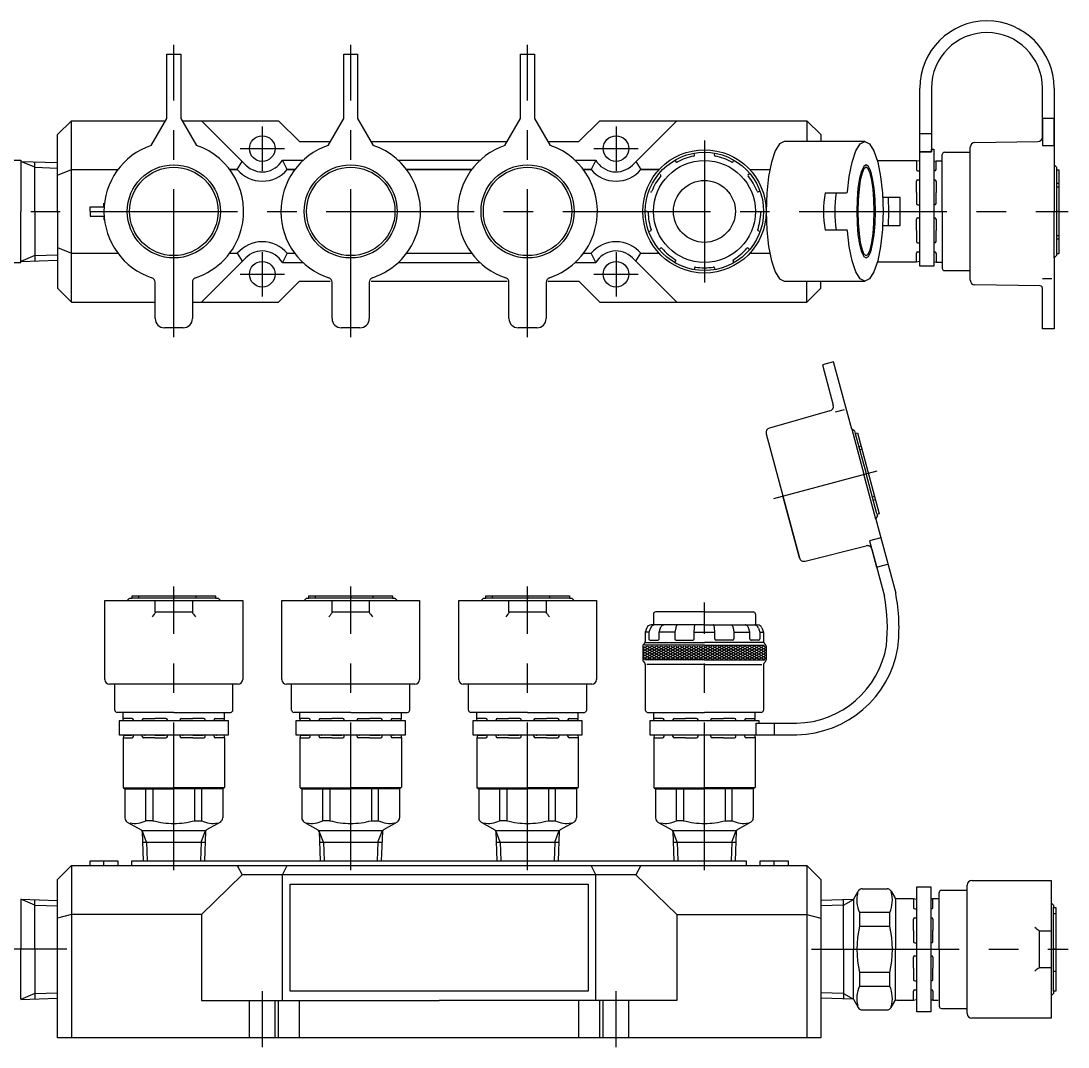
# Model space of a CAD drawing. Extents: x -60 to 302, y -59 to 199.
# Drawn here: x 77.2 to 302.1, y -21 to 199.5 of the extents above; entities that cross this region are included whole.
import ezdxf

# ---------------------------------------------------------------- set-up
doc = ezdxf.new("R2010")
doc.units = 0
doc.linetypes.add('CENTER', pattern=[50.8, 31.75, -6.35, 6.35, -6.35])
doc.linetypes.add('DASHED', pattern=[19.05, 12.7, -6.35])
doc.layers.get('0').update_dxf_attribs({"linetype": 'CONTINUOUS'})
doc.layers.add('CENTER', color=1, linetype='CENTER')

msp = doc.modelspace()

# ---------------------------------------------------------------- linework, layer by layer
at = {"color": 7, "linetype": 'CONTINUOUS'}
for p, q in [((108.5, 178.55), (108.5, 192.35)), ((108.5, 192.35), (111.5, 192.35)), ((111.5, 192.35), (111.5, 178.55)), ((146.5, 178.55), (146.5, 192.35)), ((146.5, 192.35), (149.5, 192.35)), ((149.5, 192.35), (149.5, 178.55)), ((184.5, 178.55), (184.5, 192.35)), ((184.5, 192.35), (187.5, 192.35)), ((187.5, 192.35), (187.5, 178.55)), ((270.26, 171.35), (270.26, 185.05)), ((272.76, 185.05), (272.76, 171.35)), ((296.62, 174.55), (296.62, 185.05)), ((299.12, 185.05), (299.12, 172.75)), ((85, 175.05), (88, 178.05)), ((88, 139.05), (88, 178.05)), ((88, 178.05), (108.21, 178.05)), ((105.15, 172.75), (108.5, 178.55)), ((111.5, 178.55), (114.85, 172.75)), ((111.79, 178.05), (132.5, 178.05)), ((115.93, 178.05), (125.46, 168.52)), ((132.5, 178.05), (137, 173.55)), ((143.15, 172.75), (146.5, 178.55)), ((149.5, 178.55), (152.85, 172.75)), ((181.15, 172.75), (184.5, 178.55)), ((187.5, 178.55), (190.85, 172.75)), ((197, 173.55), (201.5, 178.05)), ((201.5, 178.05), (246, 178.05)), ((208.54, 168.52), (218.07, 178.05)), ((246, 178.05), (246, 173.55)), ((246, 178.05), (249, 175.05)), ((299.12, 178.55), (296.62, 178.55)), ((296.62, 178.55), (296.62, 172.75)), ((299.12, 172.75), (299.12, 178.55)), ((299.12, 178.55), (299.12, 178.55)), ((85, 158.55), (85, 175.05)), ((137, 173.55), (143.61, 173.55)), ((152.39, 173.55), (181.61, 173.55)), ((190.39, 173.55), (197, 173.55)), ((241.15, 173.55), (240.14, 173.04)), ((243.25, 173.55), (241.15, 173.55)), ((258.47, 173.55), (243.25, 173.55)), ((249, 175.05), (249, 173.55)), ((257.46, 173.04), (258.47, 173.55)), ((257.46, 173.04), (258.47, 173.55)), ((258.47, 173.55), (259.48, 173.04)), ((272.76, 175.2), (270.26, 175.2)), ((282.1, 173.35), (295.62, 173.55)), ((221.86, 170.67), (221.79, 171.06)), ((226.14, 170.67), (226.21, 171.06)), ((239.2, 171.54), (238.39, 169.16)), ((240.14, 173.04), (239.2, 171.54)), ((255.71, 169.16), (256.52, 171.54)), ((255.71, 169.16), (256.52, 171.54)), ((256.52, 171.54), (257.46, 173.04)), ((256.52, 171.54), (257.46, 173.04)), ((259.48, 173.04), (260.42, 171.54)), ((260.42, 171.54), (261.22, 169.16)), ((270.26, 160.2), (270.26, 171.35)), ((270.26, 171.35), (272.76, 171.35)), ((272.76, 171.35), (270.26, 171.35)), ((272.76, 171.35), (272.76, 171.95)), ((272.76, 171.95), (273.26, 171.95)), ((273.26, 171.95), (273.26, 146.8)), ((275.58, 171.25), (281.12, 171.25)), ((281.12, 143.77), (281.12, 172.35)), ((296.62, 172.75), (299.12, 172.75)), ((299.12, 172.75), (299.12, 168.55)), ((66.16, 169.55), (77.16, 169.55)), ((77.16, 169.55), (77.16, 169.28)), ((77.16, 169.31), (85, 169.03)), ((77.16, 169.28), (77.16, 158.55)), ((80.16, 158.55), (80.16, 169.2)), ((123.64, 167.55), (124.71, 169.28)), ((133.33, 169.55), (137.8, 169.55)), ((134.36, 167.55), (133.33, 169.55)), ((158.2, 169.55), (175.8, 169.55)), ((196.2, 169.55), (200.67, 169.55)), ((200.67, 169.55), (199.64, 167.55)), ((209.29, 169.28), (210.36, 167.55)), ((217.65, 169.55), (217.85, 169.2)), ((230.35, 169.55), (230.15, 169.2)), ((238.39, 169.16), (237.77, 166.05)), ((255.09, 166.05), (255.71, 169.16)), ((255.09, 166.05), (255.71, 169.16)), ((269.57, 169.45), (261.13, 169.45)), ((261.22, 169.16), (261.84, 166.05)), ((269.57, 169.45), (269.57, 167.54)), ((270.18, 169.33), (269.57, 169.45)), ((270.26, 169.33), (270.18, 169.33)), ((273.26, 169.35), (273.75, 169.45)), ((273.75, 167.54), (273.75, 169.45)), ((273.75, 169.45), (275.08, 169.45)), ((275.08, 158.55), (275.08, 170.75)), ((85, 166.31), (88, 167.55)), ((88, 167.55), (98, 167.55)), ((122, 167.55), (123.64, 167.55)), ((123.64, 167.55), (122, 167.55)), ((134.36, 167.55), (136, 167.55)), ((136, 167.55), (134.36, 167.55)), ((160, 167.55), (174, 167.55)), ((174, 167.55), (160, 167.55)), ((198, 167.55), (199.64, 167.55)), ((199.64, 167.55), (198, 167.55)), ((210.36, 167.55), (214.28, 167.55)), ((214.28, 167.55), (210.36, 167.55)), ((233.42, 166.46), (233.73, 166.71)), ((233.72, 167.55), (238.07, 167.55)), ((257.73, 167.21), (257.31, 165.62)), ((257.85, 166.78), (257.49, 165.27)), ((258.21, 168.21), (257.73, 167.21)), ((258.27, 167.73), (257.85, 166.78)), ((258.73, 168.55), (258.21, 168.21)), ((258.73, 168.05), (258.27, 167.73)), ((259.24, 168.21), (258.73, 168.55)), ((259.18, 167.73), (258.73, 168.05)), ((259.6, 166.78), (259.18, 167.73)), ((259.73, 167.21), (259.24, 168.21)), ((259.96, 165.27), (259.6, 166.78)), ((260.14, 165.62), (259.73, 167.21)), ((269.87, 167.24), (270.26, 167.24)), ((273.26, 167.24), (273.45, 167.24)), ((299.12, 168.55), (299.12, 158.55)), ((299.12, 168.55), (299.62, 168.05)), ((299.62, 168.05), (299.62, 167.5)), ((299.62, 167.5), (299.62, 149.6)), ((299.62, 167.5), (300.12, 167.5)), ((300.12, 167.5), (300.12, 149.47)), ((237.77, 166.05), (237.38, 162.44)), ((254.73, 162.74), (255.09, 166.05)), ((254.73, 162.74), (255.09, 166.05)), ((254.73, 162.74), (255.09, 166.05)), ((257.31, 165.62), (256.99, 163.55)), ((257.49, 165.27), (257.21, 163.3)), ((260.24, 163.3), (259.96, 165.27)), ((260.46, 163.55), (260.14, 165.62)), ((261.84, 166.05), (262.23, 162.44)), ((269.57, 162.63), (269.57, 165.02)), ((269.87, 165.32), (270.26, 165.32)), ((273.26, 165.32), (273.45, 165.32)), ((273.75, 165.02), (273.75, 162.63)), ((300.12, 164.52), (299.62, 164.52)), ((235.93, 162.89), (235.56, 162.76)), ((237.38, 162.44), (237.25, 158.55)), ((249.91, 162.56), (254.53, 162.56)), ((252.33, 162.56), (252.33, 162.56)), ((254.73, 162.74), (254.73, 162.74)), ((256.99, 163.55), (256.79, 161.14)), ((257.21, 163.3), (257.04, 161.01)), ((260.42, 161.01), (260.24, 163.3)), ((260.66, 161.14), (260.46, 163.55)), ((262.23, 162.44), (262.37, 158.55)), ((269.57, 162.63), (269.57, 160.24)), ((273.75, 160.24), (273.75, 162.63)), ((300.12, 163.79), (299.62, 163.79)), ((95, 159.55), (95, 160.29)), ((95, 160.29), (95.09, 160.23)), ((256.79, 161.14), (256.73, 158.55)), ((257.04, 161.01), (256.98, 158.55)), ((260.48, 158.55), (260.42, 161.01)), ((260.73, 158.55), (260.66, 161.14)), ((266.03, 161.55), (262.26, 161.55)), ((263.64, 158.55), (263.54, 161.55)), ((266.03, 155.55), (266.03, 161.55)), ((269.87, 159.94), (270.26, 159.94)), ((270.26, 146.8), (270.26, 160.2)), ((273.26, 159.94), (273.45, 159.94)), ((77.16, 147.83), (77.16, 158.55)), ((80.16, 158.55), (80.16, 147.91)), ((85, 158.55), (85, 142.05)), ((92, 158.55), (92, 159.55)), ((92, 159.55), (95, 159.55)), ((92, 158.55), (92, 157.55)), ((92, 157.55), (95, 157.55)), ((95, 157.55), (95, 156.82)), ((211.7, 158.55), (211.3, 158.55)), ((236.3, 158.55), (236.7, 158.55)), ((237.25, 158.55), (237.4, 154.55)), ((256.73, 158.55), (256.79, 155.97)), ((256.98, 158.55), (257.04, 156.1)), ((260.42, 156.1), (260.48, 158.55)), ((260.66, 155.97), (260.73, 158.55)), ((262.37, 158.55), (262.26, 155.55)), ((263.54, 155.55), (263.64, 158.55)), ((275.08, 158.55), (275.08, 146.35)), ((299.12, 148.55), (299.12, 158.55)), ((300.12, 158.55), (299.62, 158.55)), ((95, 156.82), (95.09, 156.88)), ((256.79, 155.97), (256.99, 153.55)), ((257.04, 156.1), (257.21, 153.8)), ((260.24, 153.8), (260.42, 156.1)), ((260.46, 153.55), (260.66, 155.97)), ((262.26, 155.55), (262.23, 154.67)), ((262.26, 155.55), (266.03, 155.55)), ((269.57, 154.48), (269.57, 156.87)), ((269.87, 157.17), (270.26, 157.17)), ((273.26, 157.17), (273.45, 157.17)), ((273.75, 156.87), (273.75, 154.48)), ((212.07, 154.22), (212.44, 154.35)), ((235.93, 154.21), (235.56, 154.35)), ((237.4, 154.55), (237.77, 151.05)), ((254.53, 154.55), (249.91, 154.55)), ((252.33, 154.55), (252.33, 154.55)), ((255.09, 151.05), (254.73, 154.38)), ((255.09, 151.05), (254.73, 154.38)), ((256.99, 153.55), (257.31, 151.48)), ((257.21, 153.8), (257.49, 151.84)), ((259.96, 151.84), (260.24, 153.8)), ((260.14, 151.48), (260.46, 153.55)), ((262.23, 154.67), (261.84, 151.05)), ((269.57, 154.48), (269.57, 152.09)), ((273.75, 152.09), (273.75, 154.48)), ((300.12, 153.32), (299.62, 153.32)), ((85, 150.8), (88, 149.55)), ((237.77, 151.05), (238.39, 147.95)), ((255.71, 147.95), (255.09, 151.05)), ((257.31, 151.48), (257.73, 149.89)), ((257.49, 151.84), (257.85, 150.33)), ((259.6, 150.33), (259.96, 151.84)), ((259.73, 149.89), (260.14, 151.48)), ((261.84, 151.05), (261.22, 147.95)), ((269.87, 151.79), (270.26, 151.79)), ((273.26, 151.79), (273.45, 151.79)), ((300.12, 152.59), (299.62, 152.59)), ((88, 149.55), (98, 149.55)), ((115.93, 139.05), (125.46, 148.59)), ((122, 149.55), (123.64, 149.55)), ((122, 149.55), (123.64, 149.55)), ((123.64, 149.55), (124.71, 147.83)), ((134.36, 149.55), (133.33, 147.55)), ((134.36, 149.55), (136, 149.55)), ((134.36, 149.55), (136, 149.55)), ((160, 149.55), (174, 149.55)), ((160, 149.55), (174, 149.55)), ((198, 149.55), (199.64, 149.55)), ((198, 149.55), (199.64, 149.55)), ((200.67, 147.55), (199.64, 149.55)), ((208.54, 148.59), (218.07, 139.05)), ((209.29, 147.83), (210.36, 149.55)), ((210.36, 149.55), (214.28, 149.55)), ((210.36, 149.55), (214.28, 149.55)), ((214.58, 150.65), (214.27, 150.39)), ((233.42, 150.65), (233.73, 150.39)), ((233.72, 149.55), (238.07, 149.55)), ((257.73, 149.89), (258.21, 148.89)), ((257.85, 150.33), (258.27, 149.38)), ((258.21, 148.89), (258.73, 148.55)), ((258.27, 149.38), (258.73, 149.05)), ((258.73, 149.05), (259.18, 149.38)), ((258.73, 148.55), (259.24, 148.89)), ((259.18, 149.38), (259.6, 150.33)), ((259.24, 148.89), (259.73, 149.89)), ((269.57, 147.65), (269.57, 149.57)), ((269.87, 149.87), (270.26, 149.87)), ((273.26, 149.87), (273.45, 149.87)), ((273.75, 149.57), (273.75, 147.65)), ((299.62, 149.05), (299.12, 148.55)), ((299.12, 148.55), (299.12, 148.54)), ((299.12, 148.55), (299.12, 133.34)), ((300.12, 149.47), (299.62, 149.47)), ((299.62, 149.47), (299.62, 149.05)), ((66.16, 147.55), (77.16, 147.55)), ((77.16, 147.8), (85, 148.08)), ((77.16, 147.55), (77.16, 147.83)), ((133.33, 147.55), (137.8, 147.55)), ((158.2, 147.55), (175.8, 147.55)), ((196.2, 147.55), (200.67, 147.55)), ((217.65, 147.56), (217.85, 147.9)), ((221.86, 146.44), (221.79, 146.05)), ((226.14, 146.44), (226.21, 146.05)), ((230.35, 147.56), (230.15, 147.9)), ((238.39, 147.95), (239.2, 145.56)), ((256.52, 145.56), (255.71, 147.95)), ((261.22, 147.95), (260.42, 145.56)), ((269.57, 147.65), (261.13, 147.65)), ((270.18, 147.78), (269.57, 147.65)), ((270.26, 147.78), (270.18, 147.78)), ((273.26, 146.8), (270.26, 146.8)), ((273.26, 147.75), (273.75, 147.65)), ((273.75, 147.65), (275.08, 147.65)), ((239.2, 145.56), (240.14, 144.06)), ((240.14, 144.06), (241.15, 143.55)), ((257.46, 144.06), (256.52, 145.56)), ((258.47, 143.55), (257.46, 144.06)), ((259.48, 144.06), (258.47, 143.55)), ((260.42, 145.56), (259.48, 144.06)), ((275.58, 145.85), (281.12, 145.85)), ((298.62, 144.1), (296.62, 144.1)), ((85, 142.05), (88, 139.05)), ((106, 135.55), (106, 143.33)), ((114, 143.36), (114, 135.55)), ((132.5, 139.05), (137, 143.55)), ((137, 143.55), (143.61, 143.55)), ((144, 135.55), (144, 143.33)), ((152, 143.36), (152, 135.55)), ((152.39, 143.55), (181.61, 143.55)), ((182, 135.55), (182, 143.33)), ((190, 143.36), (190, 135.55)), ((190.39, 143.55), (197, 143.55)), ((197, 143.55), (201.5, 139.05)), ((241.15, 143.55), (257.99, 143.55)), ((246, 139.05), (246, 143.55)), ((246, 139.05), (249, 142.05)), ((249, 142.05), (249, 143.55)), ((257.99, 143.55), (258.47, 143.55)), ((296.13, 142.56), (282.1, 142.77)), ((296.62, 133.34), (296.62, 142.06)), ((88, 139.05), (106, 139.05)), ((114, 139.05), (132.5, 139.05)), ((201.5, 139.05), (246, 139.05)), ((112, 133.55), (108, 133.55)), ((150, 133.55), (146, 133.55)), ((188, 133.55), (184, 133.55)), ((299.12, 133.34), (296.62, 133.34)), ((251.76, 126.25), (249.34, 125.6)), ((255.64, 111.76), (251.76, 126.25)), ((249.34, 125.6), (251.67, 116.91)), ((250.96, 115.68), (237.98, 112)), ((254, 115.94), (252.07, 115.42)), ((237.27, 110.77), (240.84, 97.44)), ((237.27, 110.77), (237.27, 110.77)), ((255.64, 111.76), (258.23, 102.1)), ((255.64, 111.76), (258.23, 102.1)), ((256.25, 111.41), (255.64, 111.76)), ((256.25, 111.41), (256.39, 110.87)), ((256.39, 110.87), (256.88, 111)), ((256.39, 110.87), (258.71, 102.23)), ((256.88, 111), (261.54, 93.59)), ((257.65, 108.12), (257.17, 107.99)), ((257.84, 107.42), (257.35, 107.29)), ((260.81, 92.44), (258.23, 102.1)), ((260.81, 92.44), (258.23, 102.1)), ((261.03, 93.59), (258.71, 102.23)), ((244.41, 84.11), (240.84, 97.44)), ((240.84, 97.44), (244.41, 84.11)), ((260.55, 97.3), (260.06, 97.17)), ((260.74, 96.6), (260.25, 96.47)), ((260.81, 92.44), (261.17, 93.05)), ((260.81, 92.44), (265.09, 76.5)), ((261.54, 93.59), (261.06, 93.46)), ((261.06, 93.46), (261.17, 93.05)), ((261.9, 88.39), (259.49, 87.74)), ((259.49, 87.74), (260.99, 82.14)), ((245.64, 83.41), (258.73, 86.71)), ((259.95, 86), (262.67, 75.86)), ((260.99, 82.14), (263.4, 82.78)), ((95.2, 57.96), (95.2, 74.96)), ((95.2, 74.96), (100, 74.96)), ((100, 74.96), (100.5, 75.46)), ((100, 74.96), (120, 74.96)), ((100.5, 75.46), (101.02, 75.46)), ((101.02, 75.46), (101.02, 75.96)), ((101.02, 75.96), (118.98, 75.96)), ((118.98, 75.46), (101.02, 75.46)), ((102.38, 75.96), (102.38, 75.46)), ((106, 72.46), (106, 74.96)), ((110, 75.96), (110, 75.46)), ((114, 74.96), (114, 72.46)), ((114.74, 75.96), (114.74, 75.46)), ((118.98, 75.96), (118.98, 75.46)), ((118.98, 75.46), (119.5, 75.46)), ((119.5, 75.46), (120, 74.96)), ((120, 74.96), (120.01, 74.96)), ((120, 74.96), (124.8, 74.96)), ((124.8, 74.96), (124.8, 57.96)), ((133.2, 57.96), (133.2, 74.96)), ((133.2, 74.96), (138, 74.96)), ((138, 74.96), (138.5, 75.46)), ((138, 74.96), (158, 74.96)), ((138.5, 75.46), (139.02, 75.46)), ((139.02, 75.46), (139.02, 75.96)), ((139.02, 75.96), (156.98, 75.96)), ((156.98, 75.46), (139.02, 75.46)), ((140.38, 75.96), (140.38, 75.46)), ((144, 72.46), (144, 74.96)), ((148, 75.96), (148, 75.46)), ((152, 74.96), (152, 72.46)), ((152.74, 75.96), (152.74, 75.46)), ((156.98, 75.96), (156.98, 75.46)), ((156.98, 75.46), (157.5, 75.46)), ((157.5, 75.46), (158, 74.96)), ((158, 74.96), (158.01, 74.96)), ((158, 74.96), (162.8, 74.96)), ((162.8, 74.96), (162.8, 57.96)), ((171.2, 57.96), (171.2, 74.96)), ((171.2, 74.96), (176, 74.96)), ((176, 74.96), (176.5, 75.46)), ((176, 74.96), (196, 74.96)), ((176.5, 75.46), (177.02, 75.46)), ((177.02, 75.46), (177.02, 75.96)), ((177.02, 75.96), (194.98, 75.96)), ((194.98, 75.46), (177.02, 75.46)), ((178.38, 75.96), (178.38, 75.46)), ((182, 72.46), (182, 74.96)), ((186, 75.96), (186, 75.46)), ((190, 74.96), (190, 72.46)), ((190.74, 75.96), (190.74, 75.46)), ((194.98, 75.96), (194.98, 75.46)), ((194.98, 75.46), (195.5, 75.46)), ((195.5, 75.46), (196, 74.96)), ((196, 74.96), (196.01, 74.96)), ((196, 74.96), (200.8, 74.96)), ((200.8, 74.96), (200.8, 57.96)), ((105.89, 72.18), (105.75, 71.98)), ((105.97, 72.32), (105.89, 72.18)), ((106, 72.42), (105.97, 72.32)), ((114, 72.46), (106, 72.46)), ((106, 72.46), (106, 72.42)), ((114, 72.46), (114, 72.42)), ((114, 72.42), (114.03, 72.32)), ((114.03, 72.32), (114.11, 72.18)), ((114.11, 72.18), (114.25, 71.98)), ((143.89, 72.18), (143.75, 71.98)), ((143.97, 72.32), (143.89, 72.18)), ((144, 72.42), (143.97, 72.32)), ((152, 72.46), (144, 72.46)), ((144, 72.46), (144, 72.42)), ((152, 72.46), (152, 72.42)), ((152, 72.42), (152.03, 72.32)), ((152.03, 72.32), (152.11, 72.18)), ((152.11, 72.18), (152.25, 71.98)), ((181.89, 72.18), (181.75, 71.98)), ((181.97, 72.32), (181.89, 72.18)), ((182, 72.42), (181.97, 72.32)), ((190, 72.46), (182, 72.46)), ((182, 72.46), (182, 72.42)), ((190, 72.46), (190, 72.42)), ((190, 72.42), (190.03, 72.32)), ((190.03, 72.32), (190.11, 72.18)), ((190.11, 72.18), (190.25, 71.98)), ((213.05, 72), (213.05, 69.72)), ((213.05, 72), (213.05, 69.72)), ((224, 72.5), (213.55, 72.5)), ((224, 72.5), (213.55, 72.5)), ((224, 72.5), (234.45, 72.5)), ((224, 72.5), (234.45, 72.5)), ((234.95, 72), (234.95, 69.72)), ((234.95, 72), (234.95, 69.72)), ((105.56, 71.74), (105.32, 71.46)), ((105.75, 71.98), (105.56, 71.74)), ((114.25, 71.98), (114.44, 71.74)), ((114.44, 71.74), (114.68, 71.46)), ((143.56, 71.74), (143.32, 71.46)), ((143.75, 71.98), (143.56, 71.74)), ((152.25, 71.98), (152.44, 71.74)), ((152.44, 71.74), (152.68, 71.46)), ((181.56, 71.74), (181.32, 71.46)), ((181.75, 71.98), (181.56, 71.74)), ((190.25, 71.98), (190.44, 71.74)), ((190.44, 71.74), (190.68, 71.46)), ((211.64, 69.06), (211.3, 68.12)), ((212.07, 68.12), (211.3, 68.12)), ((211.3, 68.12), (211.3, 66.13)), ((212.4, 69.04), (212.07, 68.12)), ((212.07, 68.12), (212.07, 66.72)), ((224, 69.72), (212.58, 69.72)), ((224, 69.72), (213, 69.72)), ((224, 69.72), (213, 69.72)), ((224, 69.72), (213, 69.72)), ((214.27, 68.12), (214.55, 69.06)), ((217.65, 68.12), (214.27, 68.12)), ((214.27, 66.72), (214.27, 68.12)), ((214.55, 69.06), (214.57, 69.14)), ((214.57, 69.14), (214.62, 69.25)), ((214.62, 69.25), (214.68, 69.36)), ((214.68, 69.36), (214.74, 69.45)), ((214.74, 69.45), (214.82, 69.53)), ((214.82, 69.53), (214.9, 69.59)), ((214.9, 69.59), (214.99, 69.65)), ((214.99, 69.65), (215.08, 69.69)), ((215.08, 69.69), (215.17, 69.71)), ((215.17, 69.71), (215.27, 69.72)), ((217.83, 69.06), (217.65, 68.12)), ((217.65, 68.12), (217.65, 66.72)), ((217.85, 69.14), (217.83, 69.06)), ((217.88, 69.25), (217.85, 69.14)), ((217.91, 69.36), (217.88, 69.25)), ((217.96, 69.45), (217.91, 69.36)), ((218.01, 69.53), (217.96, 69.45)), ((218.06, 69.59), (218.01, 69.53)), ((218.12, 69.65), (218.06, 69.59)), ((218.18, 69.69), (218.12, 69.65)), ((218.24, 69.71), (218.18, 69.69)), ((218.3, 69.72), (218.24, 69.71)), ((221.79, 68.12), (221.86, 69.06)), ((221.79, 66.72), (221.79, 68.12)), ((221.79, 68.12), (226.21, 68.12)), ((221.86, 69.14), (221.87, 69.25)), ((221.86, 69.06), (221.86, 69.14)), ((221.87, 69.25), (221.89, 69.36)), ((221.89, 69.36), (221.9, 69.45)), ((221.9, 69.45), (221.92, 69.53)), ((221.92, 69.53), (221.94, 69.59)), ((221.94, 69.59), (221.96, 69.65)), ((221.96, 69.65), (221.98, 69.69)), ((221.98, 69.69), (222, 69.71)), ((222, 69.71), (222.02, 69.72)), ((224, 69.72), (235.42, 69.72)), ((224, 69.72), (235, 69.72)), ((224, 69.72), (235, 69.72)), ((224, 69.72), (235, 69.72)), ((226, 69.71), (225.98, 69.72)), ((226.02, 69.69), (226, 69.71)), ((226.04, 69.65), (226.02, 69.69)), ((226.06, 69.59), (226.04, 69.65)), ((226.08, 69.53), (226.06, 69.59)), ((226.1, 69.45), (226.08, 69.53)), ((226.11, 69.36), (226.1, 69.45)), ((226.13, 69.25), (226.11, 69.36)), ((226.14, 69.14), (226.13, 69.25)), ((226.14, 69.06), (226.14, 69.14)), ((226.21, 68.12), (226.14, 69.06)), ((226.21, 66.72), (226.21, 68.12)), ((229.7, 69.72), (229.76, 69.71)), ((229.76, 69.71), (229.82, 69.69)), ((229.82, 69.69), (229.88, 69.65)), ((229.88, 69.65), (229.94, 69.59)), ((229.94, 69.59), (229.99, 69.53)), ((229.99, 69.53), (230.04, 69.45)), ((230.04, 69.45), (230.09, 69.36)), ((230.09, 69.36), (230.12, 69.25)), ((230.12, 69.25), (230.15, 69.14)), ((230.15, 69.14), (230.17, 69.06)), ((230.17, 69.06), (230.35, 68.12)), ((230.35, 68.12), (233.73, 68.12)), ((230.35, 68.12), (230.35, 66.72)), ((232.83, 69.71), (232.73, 69.72)), ((232.92, 69.69), (232.83, 69.71)), ((233.01, 69.65), (232.92, 69.69)), ((233.1, 69.59), (233.01, 69.65)), ((233.18, 69.53), (233.1, 69.59)), ((233.26, 69.45), (233.18, 69.53)), ((233.32, 69.36), (233.26, 69.45)), ((233.38, 69.25), (233.32, 69.36)), ((233.43, 69.14), (233.38, 69.25)), ((233.45, 69.06), (233.43, 69.14)), ((233.73, 68.12), (233.45, 69.06)), ((233.73, 66.72), (233.73, 68.12)), ((235.6, 69.04), (235.93, 68.12)), ((235.93, 68.12), (236.7, 68.12)), ((235.93, 68.12), (235.93, 66.72)), ((236.36, 69.06), (236.7, 68.12)), ((236.7, 68.12), (236.7, 66.13)), ((211.15, 65.77), (210.9, 65.51)), ((224, 65.35), (211.1, 65.35)), ((211.4, 65.92), (224, 65.92)), ((212.37, 66.42), (213.97, 66.42)), ((217.95, 66.42), (221.49, 66.42)), ((236.6, 65.92), (224, 65.92)), ((224, 65.35), (236.9, 65.35)), ((230.05, 66.42), (226.51, 66.42)), ((235.63, 66.42), (234.03, 66.42)), ((236.85, 65.77), (237.1, 65.51)), ((210.75, 64.05), (212.67, 65.16)), ((210.75, 63.48), (213.67, 65.16)), ((210.75, 62.9), (214.67, 65.16)), ((210.75, 62.32), (215.67, 65.16)), ((210.75, 64.63), (211.67, 65.16)), ((210.75, 65.16), (210.75, 62.18)), ((210.75, 64.6), (214.94, 62.18)), ((210.75, 64.02), (213.94, 62.18)), ((210.75, 63.44), (212.94, 62.18)), ((210.77, 65.16), (215.94, 62.18)), ((211.5, 62.18), (216.67, 65.16)), ((211.77, 65.16), (216.94, 62.18)), ((212.5, 62.18), (217.67, 65.16)), ((212.77, 65.16), (217.94, 62.18)), ((213.5, 62.18), (218.67, 65.16)), ((213.77, 65.16), (218.94, 62.18)), ((214.5, 62.18), (219.67, 65.16)), ((214.77, 65.16), (219.94, 62.18)), ((215.5, 62.18), (220.67, 65.16)), ((215.77, 65.16), (220.94, 62.18)), ((216.5, 62.18), (221.67, 65.16)), ((216.77, 65.16), (221.94, 62.18)), ((217.5, 62.18), (222.67, 65.16)), ((217.77, 65.16), (222.94, 62.18)), ((218.5, 62.18), (223.67, 65.16)), ((218.77, 65.16), (223.94, 62.18)), ((219.5, 62.18), (224.67, 65.16)), ((219.77, 65.16), (224.94, 62.18)), ((220.5, 62.18), (225.67, 65.16)), ((220.77, 65.16), (225.94, 62.18)), ((221.5, 62.18), (226.67, 65.16)), ((221.77, 65.16), (226.94, 62.18)), ((222.5, 62.18), (227.67, 65.16)), ((222.77, 65.16), (227.94, 62.18)), ((223.5, 62.18), (228.67, 65.16)), ((223.77, 65.16), (228.94, 62.18)), ((224.5, 62.18), (229.67, 65.16)), ((224.77, 65.16), (229.94, 62.18)), ((225.5, 62.18), (230.67, 65.16)), ((225.77, 65.16), (230.94, 62.18)), ((226.5, 62.18), (231.67, 65.16)), ((226.77, 65.16), (231.94, 62.18)), ((227.5, 62.18), (232.67, 65.16)), ((227.77, 65.16), (232.94, 62.18)), ((228.5, 62.18), (233.67, 65.16)), ((228.77, 65.16), (233.94, 62.18)), ((229.5, 62.18), (234.67, 65.16)), ((229.77, 65.16), (234.94, 62.18)), ((230.5, 62.18), (235.67, 65.16)), ((230.77, 65.16), (235.94, 62.18)), ((231.5, 62.18), (236.67, 65.16)), ((231.77, 65.16), (236.94, 62.18)), ((232.5, 62.18), (237.25, 64.92)), ((232.77, 65.16), (237.25, 62.57)), ((233.5, 62.18), (237.25, 64.34)), ((233.77, 65.16), (237.25, 63.15)), ((234.5, 62.18), (237.25, 63.76)), ((234.77, 65.16), (237.25, 63.73)), ((235.5, 62.18), (237.25, 63.19)), ((235.77, 65.16), (237.25, 64.31)), ((236.77, 65.16), (237.25, 64.88)), ((237.25, 65.16), (237.25, 62.18)), ((210.75, 62.86), (211.94, 62.18)), ((210.75, 62.28), (210.94, 62.18)), ((210.9, 61.82), (211.15, 61.56)), ((224, 62.18), (211.15, 62.18)), ((211.3, 61.21), (211.3, 51.42)), ((224, 61.21), (211.64, 61.21)), ((224, 62.18), (236.85, 62.18)), ((224, 61.21), (236.36, 61.21)), ((236.5, 62.18), (237.25, 62.61)), ((236.7, 61.21), (236.7, 51.42)), ((237.1, 61.82), (236.85, 61.56)), ((123.8, 56.96), (96.2, 56.96)), ((97.3, 51.42), (97.3, 56.96)), ((122.7, 51.42), (122.7, 56.96)), ((161.8, 56.96), (134.2, 56.96)), ((135.3, 51.42), (135.3, 56.96)), ((160.7, 51.42), (160.7, 56.96)), ((199.8, 56.96), (172.2, 56.96)), ((173.3, 51.42), (173.3, 56.96)), ((198.7, 51.42), (198.7, 56.96)), ((110, 50.92), (97.8, 50.92)), ((99.1, 49.59), (99.1, 50.92)), ((101.02, 49.59), (99.1, 49.59)), ((99.2, 49.1), (99.1, 49.59)), ((103.53, 49.59), (105.92, 49.59)), ((108.32, 49.59), (105.92, 49.59)), ((110, 50.92), (122.2, 50.92)), ((111.68, 49.59), (114.08, 49.59)), ((116.47, 49.59), (114.08, 49.59)), ((118.98, 49.59), (120.9, 49.59)), ((120.8, 49.1), (120.9, 49.59)), ((120.9, 49.59), (120.9, 50.92)), ((148, 50.92), (135.8, 50.92)), ((137.1, 49.59), (137.1, 50.92)), ((139.02, 49.59), (137.1, 49.59)), ((137.2, 49.1), (137.1, 49.59)), ((141.53, 49.59), (143.92, 49.59)), ((146.32, 49.59), (143.92, 49.59)), ((148, 50.92), (160.2, 50.92)), ((149.68, 49.59), (152.08, 49.59)), ((154.47, 49.59), (152.08, 49.59)), ((156.98, 49.59), (158.9, 49.59)), ((158.8, 49.1), (158.9, 49.59)), ((158.9, 49.59), (158.9, 50.92)), ((186, 50.92), (173.8, 50.92)), ((175.1, 49.59), (175.1, 50.92)), ((177.02, 49.59), (175.1, 49.59)), ((175.2, 49.1), (175.1, 49.59)), ((179.53, 49.59), (181.92, 49.59)), ((184.32, 49.59), (181.92, 49.59)), ((186, 50.92), (198.2, 50.92)), ((187.68, 49.59), (190.08, 49.59)), ((192.47, 49.59), (190.08, 49.59)), ((194.98, 49.59), (196.9, 49.59)), ((196.8, 49.1), (196.9, 49.59)), ((196.9, 49.59), (196.9, 50.92)), ((211.8, 50.92), (224, 50.92)), ((213.1, 49.59), (213.1, 50.92)), ((213.1, 49.59), (213.1, 50.92)), ((215.02, 49.59), (213.1, 49.59)), ((213.2, 49.1), (213.1, 49.59)), ((213.2, 49.1), (213.1, 49.59)), ((217.53, 49.59), (219.92, 49.59)), ((222.32, 49.59), (219.92, 49.59)), ((236.2, 50.92), (224, 50.92)), ((225.68, 49.59), (228.08, 49.59)), ((230.47, 49.59), (228.08, 49.59)), ((232.98, 49.59), (234.9, 49.59)), ((234.8, 49.1), (234.9, 49.59)), ((234.9, 49.59), (234.9, 50.92)), ((121.75, 49.1), (98.25, 49.1)), ((98.25, 49.1), (98.25, 46.1)), ((101.32, 49.1), (101.32, 49.29)), ((103.23, 49.1), (103.23, 49.29)), ((108.62, 49.1), (108.62, 49.29)), ((111.38, 49.1), (111.38, 49.29)), ((116.77, 49.1), (116.77, 49.29)), ((118.68, 49.1), (118.68, 49.29)), ((121.75, 46.1), (121.75, 49.1)), ((159.75, 49.1), (136.25, 49.1)), ((136.25, 49.1), (136.25, 46.1)), ((139.32, 49.1), (139.32, 49.29)), ((141.23, 49.1), (141.23, 49.29)), ((146.62, 49.1), (146.62, 49.29)), ((149.38, 49.1), (149.38, 49.29)), ((154.77, 49.1), (154.77, 49.29)), ((156.68, 49.1), (156.68, 49.29)), ((159.75, 46.1), (159.75, 49.1)), ((197.75, 49.1), (174.25, 49.1)), ((174.25, 49.1), (174.25, 46.1)), ((177.32, 49.1), (177.32, 49.29)), ((179.23, 49.1), (179.23, 49.29)), ((184.62, 49.1), (184.62, 49.29)), ((187.38, 49.1), (187.38, 49.29)), ((192.77, 49.1), (192.77, 49.29)), ((194.68, 49.1), (194.68, 49.29)), ((197.75, 46.1), (197.75, 49.1)), ((235.75, 49.1), (212.25, 49.1)), ((212.25, 49.1), (212.25, 46.1)), ((215.32, 49.1), (215.32, 49.29)), ((217.23, 49.1), (217.23, 49.29)), ((222.62, 49.1), (222.62, 49.29)), ((225.38, 49.1), (225.38, 49.29)), ((230.77, 49.1), (230.77, 49.29)), ((232.68, 49.1), (232.68, 49.29)), ((235.14, 46.1), (235.14, 48.6)), ((235.14, 48.6), (243.81, 48.6)), ((235.14, 46.1), (235.14, 48.6)), ((235.14, 48.6), (235.75, 48.6)), ((235.75, 48.6), (235.75, 49.1)), ((239, 48.6), (239, 46.1)), ((98.25, 46.1), (121.75, 46.1)), ((99.23, 46.02), (99.1, 45.41)), ((99.1, 45.41), (101.02, 45.41)), ((99.1, 45.41), (99.1, 34.85)), ((99.23, 46.1), (99.23, 46.02)), ((99.23, 46.02), (100.82, 46.02)), ((101.32, 45.71), (101.32, 46.1)), ((103.23, 45.71), (103.23, 46.1)), ((105.92, 45.41), (103.53, 45.41)), ((105.92, 46.02), (103.83, 46.02)), ((105.92, 46.02), (108.02, 46.02)), ((105.92, 45.41), (108.32, 45.41)), ((108.62, 45.71), (108.62, 46.1)), ((111.38, 45.71), (111.38, 46.1)), ((114.08, 45.41), (111.68, 45.41)), ((114.08, 46.02), (111.98, 46.02)), ((114.08, 46.02), (116.17, 46.02)), ((114.08, 45.41), (116.47, 45.41)), ((116.77, 45.71), (116.77, 46.1)), ((118.68, 45.71), (118.68, 46.1)), ((120.9, 45.41), (118.98, 45.41)), ((120.77, 46.02), (119.18, 46.02)), ((120.77, 46.1), (120.77, 46.02)), ((120.77, 46.02), (120.9, 45.41)), ((120.9, 45.41), (120.9, 34.85)), ((136.25, 46.1), (159.75, 46.1)), ((137.23, 46.02), (137.1, 45.41)), ((137.1, 45.41), (139.02, 45.41)), ((137.1, 45.41), (137.1, 34.85)), ((137.23, 46.1), (137.23, 46.02)), ((137.23, 46.02), (138.82, 46.02)), ((139.32, 45.71), (139.32, 46.1)), ((141.23, 45.71), (141.23, 46.1)), ((143.92, 45.41), (141.53, 45.41)), ((143.92, 46.02), (141.83, 46.02)), ((143.92, 46.02), (146.02, 46.02)), ((143.92, 45.41), (146.32, 45.41)), ((146.62, 45.71), (146.62, 46.1)), ((149.38, 45.71), (149.38, 46.1)), ((152.08, 45.41), (149.68, 45.41)), ((152.08, 46.02), (149.98, 46.02)), ((152.08, 46.02), (154.17, 46.02)), ((152.08, 45.41), (154.47, 45.41)), ((154.77, 45.71), (154.77, 46.1)), ((156.68, 45.71), (156.68, 46.1)), ((158.9, 45.41), (156.98, 45.41)), ((158.77, 46.02), (157.18, 46.02)), ((158.77, 46.1), (158.77, 46.02)), ((158.77, 46.02), (158.9, 45.41)), ((158.9, 45.41), (158.9, 34.85)), ((174.25, 46.1), (197.75, 46.1)), ((175.23, 46.02), (175.1, 45.41)), ((175.1, 45.41), (177.02, 45.41)), ((175.1, 45.41), (175.1, 34.85)), ((175.23, 46.1), (175.23, 46.02)), ((175.23, 46.02), (176.82, 46.02)), ((177.32, 45.71), (177.32, 46.1)), ((179.23, 45.71), (179.23, 46.1)), ((181.92, 45.41), (179.53, 45.41)), ((181.92, 46.02), (179.83, 46.02)), ((181.92, 46.02), (184.02, 46.02)), ((181.92, 45.41), (184.32, 45.41)), ((184.62, 45.71), (184.62, 46.1)), ((187.38, 45.71), (187.38, 46.1)), ((190.08, 45.41), (187.68, 45.41)), ((190.08, 46.02), (187.98, 46.02)), ((190.08, 46.02), (192.17, 46.02)), ((190.08, 45.41), (192.47, 45.41)), ((192.77, 45.71), (192.77, 46.1)), ((194.68, 45.71), (194.68, 46.1)), ((196.9, 45.41), (194.98, 45.41)), ((196.77, 46.02), (195.18, 46.02)), ((196.77, 46.1), (196.77, 46.02)), ((196.77, 46.02), (196.9, 45.41)), ((196.9, 45.41), (196.9, 34.85)), ((212.25, 46.1), (224, 46.1)), ((213.23, 46.02), (213.1, 45.41)), ((213.1, 45.41), (215.02, 45.41)), ((213.1, 45.41), (213.1, 34.85)), ((213.23, 46.1), (213.23, 46.02)), ((215.32, 45.71), (215.32, 46.1)), ((217.23, 45.71), (217.23, 46.1)), ((219.92, 45.41), (217.53, 45.41)), ((219.92, 45.41), (222.32, 45.41)), ((222.62, 45.71), (222.62, 46.1)), ((224, 46.1), (235.14, 46.1)), ((225.38, 45.71), (225.38, 46.1)), ((228.08, 45.41), (225.68, 45.41)), ((228.08, 45.41), (230.47, 45.41)), ((230.77, 45.71), (230.77, 46.1)), ((232.68, 45.71), (232.68, 46.1)), ((234.9, 45.41), (232.98, 45.41)), ((234.77, 46.1), (234.77, 46.02)), ((234.77, 46.02), (234.9, 45.41)), ((234.9, 45.41), (234.9, 34.85)), ((235.14, 46.1), (243.83, 46.1)), ((99.14, 34.73), (110, 34.73)), ((99.2, 34.67), (99.5, 34.5)), ((99.5, 34.5), (110, 34.5)), ((99.5, 34.5), (99.5, 28.22)), ((104.01, 27.64), (104.01, 34.5)), ((105.53, 34.5), (105.53, 27.64)), ((120.86, 34.73), (110, 34.73)), ((120.5, 34.5), (110, 34.5)), ((114.47, 34.5), (114.47, 27.64)), ((115.99, 27.64), (115.99, 34.5)), ((120.8, 34.67), (120.5, 34.5)), ((120.5, 34.5), (120.5, 28.22)), ((137.14, 34.73), (148, 34.73)), ((137.2, 34.67), (137.5, 34.5)), ((137.5, 34.5), (148, 34.5)), ((137.5, 34.5), (137.5, 28.22)), ((142.01, 27.64), (142.01, 34.5)), ((143.53, 34.5), (143.53, 27.64)), ((158.86, 34.73), (148, 34.73)), ((158.5, 34.5), (148, 34.5)), ((152.47, 34.5), (152.47, 27.64)), ((153.99, 27.64), (153.99, 34.5)), ((158.8, 34.67), (158.5, 34.5)), ((158.5, 34.5), (158.5, 28.22)), ((175.14, 34.73), (186, 34.73)), ((175.2, 34.67), (175.5, 34.5)), ((175.5, 34.5), (186, 34.5)), ((175.5, 34.5), (175.5, 28.22)), ((180.01, 27.64), (180.01, 34.5)), ((181.53, 34.5), (181.53, 27.64)), ((196.86, 34.73), (186, 34.73)), ((196.5, 34.5), (186, 34.5)), ((190.47, 34.5), (190.47, 27.64)), ((191.99, 27.64), (191.99, 34.5)), ((196.8, 34.67), (196.5, 34.5)), ((196.5, 34.5), (196.5, 28.22)), ((213.14, 34.73), (224, 34.73)), ((213.2, 34.67), (213.5, 34.5)), ((213.5, 34.5), (224, 34.5)), ((213.5, 34.5), (213.5, 28.22)), ((218.01, 27.64), (218.01, 34.5)), ((219.53, 34.5), (219.53, 27.64)), ((234.86, 34.73), (224, 34.73)), ((234.5, 34.5), (224, 34.5)), ((228.47, 34.5), (228.47, 27.64)), ((229.99, 27.64), (229.99, 34.5)), ((234.8, 34.67), (234.5, 34.5)), ((234.5, 34.5), (234.5, 28.22)), ((100, 27.35), (102.96, 25.64)), ((105.53, 27.64), (104.01, 27.64)), ((114.47, 27.64), (115.99, 27.64)), ((120, 27.35), (117.04, 25.64)), ((138, 27.35), (140.96, 25.64)), ((143.53, 27.64), (142.01, 27.64)), ((152.47, 27.64), (153.99, 27.64)), ((158, 27.35), (155.04, 25.64)), ((176, 27.35), (178.96, 25.64)), ((181.53, 27.64), (180.01, 27.64)), ((190.47, 27.64), (191.99, 27.64)), ((196, 27.35), (193.04, 25.64)), ((214, 27.35), (216.96, 25.64)), ((219.53, 27.64), (218.01, 27.64)), ((228.47, 27.64), (229.99, 27.64)), ((234, 27.35), (231.04, 25.64)), ((103.19, 25.51), (116.81, 25.51)), ((103.2, 25.31), (103.42, 19)), ((116.8, 25.31), (116.58, 19)), ((141.19, 25.51), (154.81, 25.51)), ((141.2, 25.31), (141.42, 19)), ((154.8, 25.31), (154.58, 19)), ((179.19, 25.51), (192.81, 25.51)), ((179.2, 25.31), (179.42, 19)), ((192.8, 25.31), (192.58, 19)), ((217.19, 25.51), (230.81, 25.51)), ((217.2, 25.31), (217.42, 19)), ((230.8, 25.31), (230.58, 19)), ((103.29, 23), (116.72, 23)), ((141.29, 23), (154.72, 23)), ((179.29, 23), (192.72, 23)), ((217.29, 23), (230.72, 23)), ((85, 15), (88, 18)), ((88, 18), (88, -19)), ((88, 18), (246, 18)), ((92, 18), (92, 19)), ((92, 19), (98, 19)), ((95, 18), (95, 19)), ((98, 19), (98, 18)), ((101, 18), (101, 19)), ((101, 19), (233, 19)), ((123.64, 18), (124.71, 16)), ((133.33, 16), (134.36, 18)), ((200.67, 16), (199.64, 18)), ((210.36, 18), (209.29, 16)), ((233, 19), (233, 18)), ((236, 18), (236, 19)), ((236, 19), (242, 19)), ((239, 18), (239, 19)), ((242, 19), (242, 18)), ((246, 18), (246, -19)), ((246, 18), (249, 15)), ((124.71, 16), (115.93, 7.5)), ((209.29, 16), (124.71, 16)), ((133.33, -11), (133.33, 16)), ((200.67, -11), (200.67, 16)), ((209.29, 16), (218.07, 7.5)), ((85, -19), (85, 15)), ((135, -9), (135, 14)), ((135, 14), (199, 14)), ((199, 14), (199, -9)), ((199, 14), (199, 14)), ((249, 15), (249, -19)), ((280.47, -13.8), (280.47, 13.8)), ((281.47, 14.8), (298.47, 14.8)), ((298.47, 14.8), (298.47, 10)), ((256.02, 10.72), (257.04, 12.5)), ((257.91, 13), (263.23, 13)), ((264.09, 12.5), (264.87, 11.15)), ((269.62, 13.4), (272.62, 13.4)), ((269.62, -13.4), (269.62, 13.4)), ((272.62, 13.4), (272.62, -13.4)), ((274.43, 0), (274.43, 12.2)), ((274.93, 12.7), (280.47, 12.7)), ((77.16, 10.75), (85, 10.48)), ((77.16, 10.72), (77.16, 0)), ((80.16, 0), (80.16, 10.65)), ((256.02, 10.72), (249, 10.48)), ((253.84, 0), (253.84, 10.65)), ((256.02, 10.72), (256.02, 0)), ((265.02, 10.9), (265.02, 0)), ((265.3, 10.9), (268.93, 10.9)), ((268.93, 10.9), (268.93, 8.98)), ((268.93, 10.9), (269.53, 10.77)), ((269.53, 10.77), (269.62, 10.77)), ((272.62, 10.8), (273.1, 10.9)), ((272.62, 10.8), (273.1, 10.9)), ((273.1, 8.98), (273.1, 10.9)), ((273.1, 10.9), (274.43, 10.9)), ((273.1, 10.9), (274.23, 10.9)), ((298.47, 10), (298.47, -10)), ((298.47, 10), (298.97, 9.5)), ((298.97, 9.5), (298.97, 8.98)), ((88, 7.5), (85, 6.7)), ((115.93, 7.5), (88, 7.5)), ((115.93, 7.5), (115.93, -11)), ((218.07, 7.5), (218.07, -11)), ((218.07, 7.5), (246, 7.5)), ((246, 7.5), (249, 6.7)), ((257.32, 7.89), (257.32, 5)), ((263.8, 7.89), (257.32, 7.89)), ((263.8, 5), (263.8, 7.89)), ((269.23, 8.68), (269.62, 8.68)), ((269.23, 6.77), (269.62, 6.77)), ((272.62, 8.68), (272.8, 8.68)), ((272.62, 6.77), (272.8, 6.77)), ((298.97, -8.98), (298.97, 8.98)), ((298.97, 8.98), (299.47, 8.98)), ((299.47, 7.62), (298.97, 7.62)), ((299.47, 8.98), (299.47, -8.98)), ((257.32, 5), (263.8, 5)), ((268.93, 4.08), (268.93, 6.47)), ((273.1, 6.47), (273.1, 4.08)), ((295.26, 4.44), (294.97, 4.68)), ((268.93, 4.08), (268.93, 1.68)), ((273.1, 1.68), (273.1, 4.08)), ((295.5, 4.25), (295.26, 4.44)), ((295.69, 4.11), (295.5, 4.25)), ((295.84, 4.03), (295.69, 4.11)), ((295.93, 4), (295.84, 4.03)), ((295.97, 4), (295.93, 4)), ((295.97, -4), (295.97, 4)), ((295.97, 4), (298.47, 4)), ((77.16, -10.72), (77.16, 0)), ((80.16, 0), (80.16, -10.65)), ((253.84, 0), (253.84, -10.65)), ((256.02, -10.72), (256.02, 0)), ((265.02, -10.9), (265.02, 0)), ((269.23, 1.38), (269.62, 1.38)), ((272.62, 1.38), (272.8, 1.38)), ((274.43, 0), (274.43, -12.2)), ((299.47, 0), (298.97, 0)), ((268.93, -4.08), (268.93, -1.68)), ((269.23, -1.38), (269.62, -1.38)), ((272.62, -1.38), (272.8, -1.38)), ((273.1, -1.68), (273.1, -4.08)), ((268.93, -4.08), (268.93, -6.47)), ((273.1, -6.47), (273.1, -4.08)), ((295.26, -4.44), (294.97, -4.68)), ((295.5, -4.25), (295.26, -4.44)), ((295.69, -4.11), (295.5, -4.25)), ((295.84, -4.03), (295.69, -4.11)), ((295.93, -4), (295.84, -4.03)), ((295.97, -4), (295.93, -4)), ((298.47, -4), (295.97, -4)), ((257.32, -5), (257.32, -7.89)), ((263.8, -5), (257.32, -5)), ((263.8, -7.89), (263.8, -5)), ((299.47, -4.74), (298.97, -4.74)), ((257.32, -7.89), (263.8, -7.89)), ((268.93, -10.9), (268.93, -8.98)), ((269.23, -6.77), (269.62, -6.77)), ((269.23, -8.68), (269.62, -8.68)), ((272.62, -6.77), (272.8, -6.77)), ((272.62, -8.68), (272.8, -8.68)), ((273.1, -8.98), (273.1, -10.9)), ((299.47, -8.98), (298.97, -8.98)), ((298.97, -8.98), (298.97, -9.5)), ((77.16, -10.75), (85, -10.48)), ((115.93, -11), (167, -11)), ((132.5, -19), (132.5, -11)), ((199, -9), (135, -9)), ((137, -19), (137, -11)), ((218.07, -11), (167, -11)), ((197, -19), (197, -11)), ((201.5, -19), (201.5, -11)), ((256.02, -10.72), (249, -10.48)), ((256.02, -10.72), (257.04, -12.5)), ((264.09, -12.5), (264.87, -11.15)), ((265.3, -10.9), (268.93, -10.9)), ((268.93, -10.9), (269.53, -10.77)), ((269.53, -10.77), (269.62, -10.77)), ((272.62, -10.8), (273.1, -10.9)), ((273.1, -10.9), (274.23, -10.9)), ((298.97, -9.5), (298.47, -10)), ((298.47, -10), (298.47, -10.01)), ((298.47, -10), (298.47, -14.8)), ((257.91, -13), (263.23, -13)), ((272.62, -13.4), (269.62, -13.4)), ((274.93, -12.7), (280.47, -12.7)), ((298.47, -14.8), (281.47, -14.8)), ((249, -19), (85, -19)), ((249, -19), (85, -19))]:
    msp.add_line(p, q, dxfattribs=at)
at = {"color": 3, "linetype": 'CONTINUOUS'}
for p, q in [((80.16, 168.04), (77.16, 169.31)), ((80.16, 168.04), (85, 167.87)), ((80.16, 149.07), (77.16, 147.8)), ((80.16, 149.07), (85, 149.24)), ((104.14, 23), (103.19, 25.51)), ((115.86, 23), (116.81, 25.51)), ((142.14, 23), (141.19, 25.51)), ((153.86, 23), (154.81, 25.51)), ((180.14, 23), (179.19, 25.51)), ((191.86, 23), (192.81, 25.51)), ((218.14, 23), (217.19, 25.51)), ((229.86, 23), (230.81, 25.51)), ((104.14, 23), (104.28, 19)), ((115.86, 23), (115.72, 19)), ((142.14, 23), (142.28, 19)), ((153.86, 23), (153.72, 19)), ((180.14, 23), (180.28, 19)), ((191.86, 23), (191.72, 19)), ((218.14, 23), (218.28, 19)), ((229.86, 23), (229.72, 19)), ((80.16, 9.48), (77.16, 10.75)), ((80.16, 9.48), (85, 9.32)), ((253.84, 9.48), (249, 9.32)), ((253.84, 9.48), (256, 10.72)), ((80.16, -9.48), (77.16, -10.75)), ((80.16, -9.48), (85, -9.32)), ((253.84, -9.48), (249, -9.32)), ((253.84, -9.48), (256.02, -10.72))]:
    msp.add_line(p, q, dxfattribs=at)
at = {"color": 3, "linetype": 'DASHED'}
for p, q in [((126.25, -19), (126.25, -11)), ((131.75, -19), (131.75, -11)), ((202.25, -19), (202.25, -11)), ((207.75, -19), (207.75, -11))]:
    msp.add_line(p, q, dxfattribs=at)
at = {"color": 7, "linetype": 'CONTINUOUS'}
for centre, radius in [((129, 172.05), 2.75), ((205, 172.05), 2.75), ((224, 158.55), 13.25), ((224, 158.55), 12.7), ((224, 158.55), 10.95), ((110, 158.55), 10), ((110, 158.55), 9.5), ((148, 158.55), 10), ((148, 158.55), 9.5), ((186, 158.55), 10), ((186, 158.55), 9.5), ((224, 158.55), 6.65), ((129, 145.05), 2.75), ((205, 145.05), 2.75)]:
    msp.add_circle(centre, radius, dxfattribs=at)
for centre, radius, start, end in [((284.69, 185.05), 14.43, 0, 180), ((284.69, 185.05), 11.93, 0, 179.9999), ((282.12, 172.35), 1, 90.8488, 180), ((295.62, 174.55), 1, 270, 0), ((110, 158.55), 15, 108.8744, 251.7858), ((110, 158.55), 15, 344.8929, 71.1256), ((148, 158.55), 15, 108.8744, 251.7858), ((148, 158.55), 15, 344.8929, 71.1256), ((186, 158.55), 15, 108.8744, 251.7858), ((186, 158.55), 15, 344.8929, 71.1256), ((275.58, 170.75), 0.5, 90, 180), ((129, 172.05), 5, 225, 330), ((205, 172.05), 5, 210, 315), ((218.02, 169.3), 0.2, 210, 299.0684), ((224, 158.55), 12.1, 100.9317, 119.0684), ((221.67, 170.63), 0.2, 280.9317, 10), ((226.33, 170.63), 0.2, 170, 259.0684), ((224, 158.55), 12.1, 60.9317, 79.0684), ((229.98, 169.3), 0.2, 240.9317, 330), ((129, 172.05), 7, 220.0052, 319.9948), ((129, 172.05), 7, 220.0052, 319.9948), ((205, 172.05), 7, 220.0052, 319.9948), ((205, 172.05), 7, 220.0052, 319.9948), ((269.87, 167.54), 0.3, 180, 270), ((273.45, 167.54), 0.3, 270, 0), ((224, 158.55), 12.1, 140.9317, 159.0684), ((214.45, 166.31), 0.2, 320.9317, 50), ((233.55, 166.31), 0.2, 130, 219.0684), ((224, 158.55), 12.1, 20.9317, 39.0684), ((269.87, 165.02), 0.3, 90, 180), ((273.45, 165.02), 0.3, 0, 90), ((212.51, 162.95), 0.2, 250, 339.0684), ((235.49, 162.95), 0.2, 200.9317, 290), ((273.74, 158.55), 24.16, 170.464, 189.5281), ((276.16, 158.55), 24.16, 170.464, 189.5281), ((254.53, 162.76), 0.2, 270.0001, 353.8576), ((269.87, 160.24), 0.3, 180, 270), ((273.45, 160.24), 0.3, 270, 0), ((211.7, 158.35), 0.2, 0.9317, 90), ((224, 158.55), 12.1, 180.9317, 199.0684), ((224, 158.55), 12.1, 340.9317, 359.0684), ((236.3, 158.35), 0.2, 90, 179.0684), ((269.87, 156.87), 0.3, 90, 180), ((273.45, 156.87), 0.3, 0, 90), ((110, 158.55), 15, 288.21, 344.8929), ((148, 158.55), 15, 288.21, 344.8929), ((186, 158.55), 15, 288.21, 344.8929), ((212.37, 154.54), 0.2, 290, 19.0684), ((235.63, 154.54), 0.2, 160.9317, 250), ((254.53, 154.35), 0.2, 6.1469, 90.0001), ((129, 145.05), 7, 40.0052, 139.9948), ((129, 145.05), 7, 40.0052, 139.9948), ((205, 145.05), 7, 40.0052, 139.9948), ((205, 145.05), 7, 40.0052, 139.9948), ((269.87, 152.09), 0.3, 180, 270), ((273.45, 152.09), 0.3, 270, 0), ((129, 145.05), 5, 30, 135), ((205, 145.05), 5, 45, 150), ((214.71, 150.5), 0.2, 40.9317, 130), ((224, 158.55), 12.1, 220.9317, 239.0684), ((224, 158.55), 12.1, 300.9317, 319.0684), ((233.29, 150.5), 0.2, 50, 139.0684), ((269.87, 149.57), 0.3, 90, 180), ((273.45, 149.57), 0.3, 0, 90), ((217.68, 148), 0.2, 330, 59.0684), ((222.06, 146.41), 0.2, 80.9317, 170), ((224, 158.55), 12.1, 260.9317, 270), ((224, 158.55), 12.1, 270, 279.0684), ((225.94, 146.41), 0.2, 10, 99.0684), ((230.32, 148), 0.2, 120.9317, 210), ((275.58, 146.35), 0.5, 180, 270), ((105, 143.36), 1, 358.7527, 71.7858), ((115, 143.36), 1, 108.21, 180), ((143, 143.36), 1, 358.7527, 71.7858), ((153, 143.36), 1, 108.21, 180), ((181, 143.36), 1, 358.7527, 71.7858), ((191, 143.36), 1, 108.21, 180), ((282.12, 143.77), 1, 180, 269.1512), ((296.12, 142.06), 0.5, 0, 89.1512), ((108, 135.55), 2, 180, 270), ((112, 135.55), 2, 270, 0), ((146, 135.55), 2, 180, 270), ((150, 135.55), 2, 270, 0), ((184, 135.55), 2, 180, 270), ((188, 135.55), 2, 270, 0), ((250.7, 116.65), 1, 285, 15), ((238.23, 111.03), 1, 105, 194.9993), ((258.99, 85.74), 1, 15, 105), ((245.38, 84.37), 1, 194.9993, 285), ((226.76, 69.1), 39.04, 353.6316, 10.9396), ((226.02, 69.06), 37.28, 354.1392, 10.5064), ((213.55, 72), 0.5, 90, 180), ((213.55, 72), 0.5, 90, 180), ((234.45, 72), 0.5, 0, 90), ((234.45, 72), 0.5, 0, 90), ((212.58, 68.72), 1, 90, 160), ((213.34, 68.72), 1, 90, 161.1183), ((234.66, 68.72), 1, 18.8817, 90), ((235.42, 68.72), 1, 20, 90), ((211.25, 65.16), 0.5, 135, 180), ((210.8, 66.13), 0.5, 315, 0), ((212.37, 66.72), 0.3, 180, 270), ((213.97, 66.72), 0.3, 270, 0), ((217.95, 66.72), 0.3, 180, 270), ((221.49, 66.72), 0.3, 270, 0), ((226.51, 66.72), 0.3, 180, 270), ((230.05, 66.72), 0.3, 270, 0), ((234.03, 66.72), 0.3, 180, 270), ((235.63, 66.72), 0.3, 270, 0), ((237.2, 66.13), 0.5, 180, 225), ((236.75, 65.16), 0.5, 0, 45), ((243.46, 68.51), 19.9, 270.9998, 350.5919), ((243.46, 68.51), 22.4, 270.9423, 350.388), ((211.25, 62.18), 0.5, 180, 225), ((210.8, 61.21), 0.5, 0, 45), ((237.2, 61.21), 0.5, 135, 180), ((236.75, 62.18), 0.5, 315, 0), ((96.2, 57.96), 1, 180, 270), ((123.8, 57.96), 1, 270, 0), ((134.2, 57.96), 1, 180, 270), ((161.8, 57.96), 1, 270, 0), ((172.2, 57.96), 1, 180, 270), ((199.8, 57.96), 1, 270, 0), ((97.8, 51.42), 0.5, 180, 270), ((101.02, 49.29), 0.3, 0, 90), ((103.53, 49.29), 0.3, 90, 180), ((108.32, 49.29), 0.3, 0, 90), ((111.68, 49.29), 0.3, 90, 180), ((116.47, 49.29), 0.3, 0, 90), ((118.98, 49.29), 0.3, 90, 180), ((122.2, 51.42), 0.5, 270, 0), ((135.8, 51.42), 0.5, 180, 270), ((139.02, 49.29), 0.3, 0, 90), ((141.53, 49.29), 0.3, 90, 180), ((146.32, 49.29), 0.3, 0, 90), ((149.68, 49.29), 0.3, 90, 180), ((154.47, 49.29), 0.3, 0, 90), ((156.98, 49.29), 0.3, 90, 180), ((160.2, 51.42), 0.5, 270, 0), ((173.8, 51.42), 0.5, 180, 270), ((177.02, 49.29), 0.3, 0, 90), ((179.53, 49.29), 0.3, 90, 180), ((184.32, 49.29), 0.3, 0, 90), ((187.68, 49.29), 0.3, 90, 180), ((192.47, 49.29), 0.3, 0, 90), ((194.98, 49.29), 0.3, 90, 180), ((198.2, 51.42), 0.5, 270, 0), ((211.8, 51.42), 0.5, 180, 270), ((215.02, 49.29), 0.3, 0, 90), ((217.53, 49.29), 0.3, 90, 180), ((222.32, 49.29), 0.3, 0, 90), ((225.68, 49.29), 0.3, 90, 180), ((230.47, 49.29), 0.3, 0, 90), ((232.98, 49.29), 0.3, 90, 180), ((236.2, 51.42), 0.5, 270, 0), ((100.82, 46.32), 0.3, 270, 314.6572), ((101.02, 45.71), 0.3, 270, 0), ((103.53, 45.71), 0.3, 180, 270), ((103.83, 46.32), 0.3, 225.3428, 270), ((108.02, 46.32), 0.3, 270, 314.6572), ((108.32, 45.71), 0.3, 270, 0), ((111.68, 45.71), 0.3, 180, 270), ((111.98, 46.32), 0.3, 225.3428, 270), ((116.17, 46.32), 0.3, 270, 314.6572), ((116.47, 45.71), 0.3, 270, 0), ((118.98, 45.71), 0.3, 180, 270), ((119.18, 46.32), 0.3, 225.3428, 270), ((138.82, 46.32), 0.3, 270, 314.6572), ((139.02, 45.71), 0.3, 270, 0), ((141.53, 45.71), 0.3, 180, 270), ((141.83, 46.32), 0.3, 225.3428, 270), ((146.02, 46.32), 0.3, 270, 314.6572), ((146.32, 45.71), 0.3, 270, 0), ((149.68, 45.71), 0.3, 180, 270), ((149.98, 46.32), 0.3, 225.3428, 270), ((154.17, 46.32), 0.3, 270, 314.6572), ((154.47, 45.71), 0.3, 270, 0), ((156.98, 45.71), 0.3, 180, 270), ((157.18, 46.32), 0.3, 225.3428, 270), ((176.82, 46.32), 0.3, 270, 314.6572), ((177.02, 45.71), 0.3, 270, 0), ((179.53, 45.71), 0.3, 180, 270), ((179.83, 46.32), 0.3, 225.3428, 270), ((184.02, 46.32), 0.3, 270, 314.6572), ((184.32, 45.71), 0.3, 270, 0), ((187.68, 45.71), 0.3, 180, 270), ((187.98, 46.32), 0.3, 225.3428, 270), ((192.17, 46.32), 0.3, 270, 314.6572), ((192.47, 45.71), 0.3, 270, 0), ((194.98, 45.71), 0.3, 180, 270), ((195.18, 46.32), 0.3, 225.3428, 270), ((215.02, 45.71), 0.3, 270, 0), ((217.53, 45.71), 0.3, 180, 270), ((222.32, 45.71), 0.3, 270, 0), ((225.68, 45.71), 0.3, 180, 270), ((230.47, 45.71), 0.3, 270, 0), ((232.98, 45.71), 0.3, 180, 270), ((99.3, 34.85), 0.2, 180, 240), ((120.7, 34.85), 0.2, 300, 0), ((137.3, 34.85), 0.2, 180, 240), ((158.7, 34.85), 0.2, 300, 0), ((175.3, 34.85), 0.2, 180, 240), ((196.7, 34.85), 0.2, 300, 0), ((213.3, 34.85), 0.2, 180, 240), ((234.7, 34.85), 0.2, 300, 0), ((100.5, 28.22), 1, 180, 240), ((101.75, 31.75), 4.69, 255.7148, 298.7292), ((110, 44.67), 17.61, 255.2877, 270), ((110, 44.67), 17.61, 270, 284.7123), ((118.25, 31.75), 4.69, 241.2708, 284.2852), ((119.5, 28.22), 1, 300, 0), ((138.5, 28.22), 1, 180, 240), ((139.75, 31.75), 4.69, 255.7148, 298.7292), ((148, 44.67), 17.61, 255.2877, 270), ((148, 44.67), 17.61, 270, 284.7123), ((156.25, 31.75), 4.69, 241.2708, 284.2852), ((157.5, 28.22), 1, 300, 0), ((176.5, 28.22), 1, 180, 240), ((177.75, 31.75), 4.69, 255.7148, 298.7292), ((186, 44.67), 17.61, 255.2877, 270), ((186, 44.67), 17.61, 270, 284.7123), ((194.25, 31.75), 4.69, 241.2708, 284.2852), ((195.5, 28.22), 1, 300, 0), ((214.5, 28.22), 1, 180, 240), ((215.75, 31.75), 4.69, 255.7148, 298.7292), ((224, 44.67), 17.61, 255.2877, 270), ((224, 44.67), 17.61, 270, 284.7123), ((232.25, 31.75), 4.69, 241.2708, 284.2852), ((233.5, 28.22), 1, 300, 0), ((102.71, 25.21), 0.5, 12.1904, 60), ((117.29, 25.21), 0.5, 120, 167.8096), ((140.71, 25.21), 0.5, 12.1904, 60), ((155.29, 25.21), 0.5, 120, 167.8096), ((178.71, 25.21), 0.5, 12.1904, 60), ((193.29, 25.21), 0.5, 120, 167.8096), ((216.71, 25.21), 0.5, 12.1904, 60), ((231.29, 25.21), 0.5, 120, 167.8096), ((281.47, 13.8), 1, 90, 180), ((263.23, 10.58), 6.5, 165.8872, 204.3877), ((257.91, 12), 1, 90, 150), ((263.23, 12), 1, 30, 90), ((257.88, 10.58), 6.5, 335.6123, 15.6508), ((274.93, 12.2), 0.5, 90, 180), ((265.3, 11.4), 0.5, 210, 270), ((269.23, 8.98), 0.3, 180, 270), ((269.23, 6.47), 0.3, 90, 180), ((272.8, 8.98), 0.3, 270, 0), ((272.8, 6.47), 0.3, 0, 90), ((278.68, 0), 21.94, 166.8264, 193.1735), ((242.44, 0), 21.94, 346.8264, 13.1735), ((269.23, 1.68), 0.3, 180, 270), ((272.8, 1.68), 0.3, 270, 0), ((269.23, -1.68), 0.3, 90, 180), ((272.8, -1.68), 0.3, 0, 90), ((269.23, -6.47), 0.3, 180, 270), ((272.8, -6.47), 0.3, 270, 0), ((263.23, -10.58), 6.5, 155.6123, 194.1128), ((257.88, -10.58), 6.5, 344.3492, 24.3877), ((269.23, -8.98), 0.3, 90, 180), ((272.8, -8.98), 0.3, 0, 90), ((265.3, -11.4), 0.5, 90, 150), ((257.91, -12), 1, 210, 270), ((263.23, -12), 1, 270, 330), ((274.93, -12.2), 0.5, 180, 270), ((281.47, -13.8), 1, 180, 270)]:
    msp.add_arc(centre, radius, start, end, dxfattribs=at)
at = {"layer": 'CENTER', "color": 1, "linetype": 'CENTER'}
for p, q in [((110, 131.55), (110, 194.35)), ((148, 131.55), (148, 194.35)), ((186, 131.55), (186, 194.35)), ((129, 176.8), (129, 167.3)), ((205, 176.8), (205, 167.3)), ((224, 173.8), (224, 143.3)), ((124.25, 172.05), (133.75, 172.05)), ((200.25, 172.05), (209.75, 172.05)), ((41.16, 158.55), (302.12, 158.55)), ((129, 149.8), (129, 140.3)), ((205, 149.8), (205, 140.3)), ((124.25, 145.05), (133.75, 145.05)), ((200.25, 145.05), (209.75, 145.05)), ((238.93, 96.86), (261.14, 102.81)), ((110, 17), (110, 77.96)), ((148, 17), (148, 77.96)), ((186, 17), (186, 77.96)), ((224, 17), (224, 74.5)), ((87, 0), (41.16, 0)), ((247, 0), (302.12, 0)), ((129, -9), (129, -21)), ((205, -21), (205, -9))]:
    msp.add_line(p, q, dxfattribs=at)

doc.saveas('drawing.dxf')
